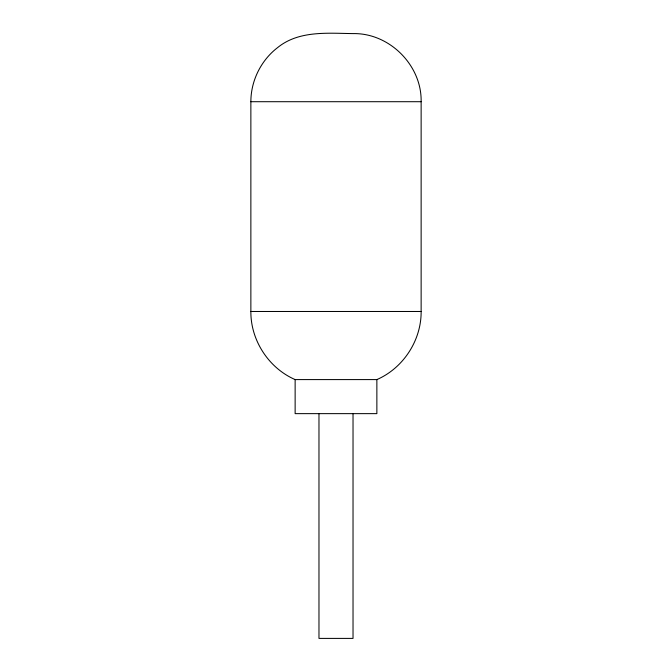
<?xml version="1.0" encoding="UTF-8"?>
<svg xmlns="http://www.w3.org/2000/svg" width="672" height="672" viewBox="0 0 672 672"><rect width="100%" height="100%" fill="white"/><g stroke="black" fill="none" stroke-linecap="round" stroke-linejoin="round"><path stroke-width="1.01" d="M421.134 311.48C421.386 340.309 403.309 368.113 376.866 379.588L295.134 379.588C268.691 368.113 250.614 340.309 250.866 311.48L250.866 101.707C250.874 80.833 260.954 60.396 277.511 47.678C298.696 30.349 327.608 33.264 353.027 33.6C389.432 32.836 421.898 65.302 421.134 101.707L421.134 311.48L250.866 311.48M250.866 101.707L421.134 101.707M376.866 379.588L376.866 413.641L295.134 413.641L295.134 379.588M353.027 413.641L353.027 638.4L318.973 638.4L318.973 413.641"/></g></svg>
